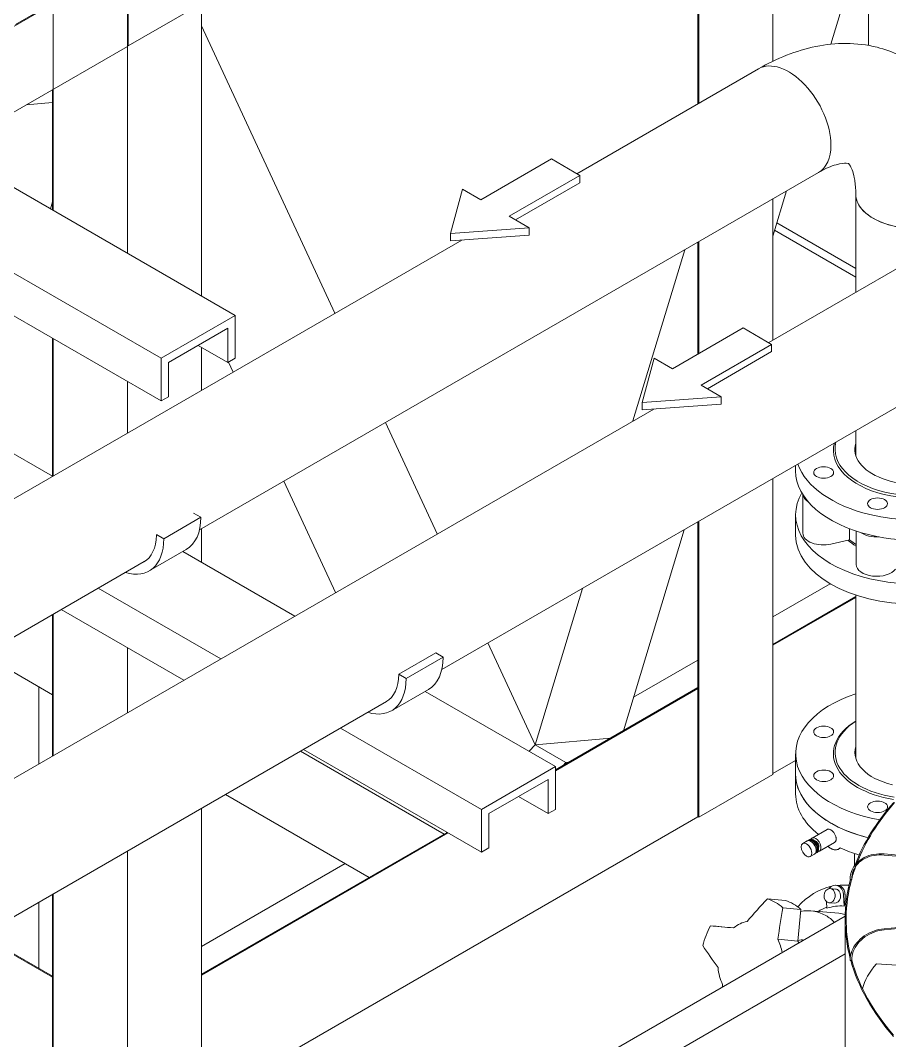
# Model space of a CAD drawing. Header units: millimetres. Extents: x -312439 to 477422, y -331570 to 212570.
# Drawn here: x 360455 to 362487, y 98857 to 101242 of the extents above; entities that cross this region are included whole.
import ezdxf

# ---------------------------------------------------------------- set-up
doc = ezdxf.new("R2010")
doc.units = ezdxf.units.MM

msp = doc.modelspace()

# ---------------------------------------------------------------- linework, layer by layer
at = {"color": 3, "linetype": 'Continuous', "lineweight": 0, "extrusion": (-1.11022e-16, 0.816497, 0.57735)}
for p, q in [((362056.869, 102162.066), (360113.094, 101039.827)), ((362040.623, 102152.686), (362040.623, 101048.39)), ((362211.815, 102051.524), (360706.989, 101182.712)), ((362213.828, 102050.362), (362213.828, 101146.833)), ((362038.891, 101951.686), (362038.891, 101047.39)), ((360963.333, 101532.712), (360443.717, 101232.712)), ((360878.462, 101481.712), (360878.462, 100597.941)), ((362437.595, 101478.379), (362349.511, 101186.765)), ((360705.257, 101381.712), (360705.257, 100697.941)), ((360706.989, 101182.712), (360706.989, 101382.712)), ((360532.052, 101281.712), (360532.052, 100797.941)), ((361190.367, 100557.494), (360878.462, 101229.936)), ((360705.257, 101181.712), (360286.299, 100939.827)), ((360530.32, 101080.712), (360530.32, 100798.941)), ((360530.32, 101050.076), (360468.494, 101045.017)), ((362245.852, 100843.59), (362213.828, 100737.571)), ((360530.32, 100817.985), (360525.422, 100801.769)), ((362213.828, 100825.101), (362213.828, 100494.39)), ((362407.712, 100662.201), (362223.234, 100768.71)), ((362407.712, 100642.201), (362218.09, 100751.68)), ((362038.891, 100724.101), (362038.891, 100462.187)), ((362040.623, 100725.101), (362040.623, 100463.187)), ((361887.012, 100305.703), (362008.007, 100706.27)), ((360530.32, 100498.941), (360530.32, 100176.416)), ((360532.052, 100497.941), (360532.052, 100177.416)), ((360870.6, 100482.48), (360939.882, 100442.48)), ((360878.462, 100477.941), (360878.462, 100377.416)), ((360941.691, 100443.525), (360952.522, 100420.175)), ((360705.257, 100397.941), (360705.257, 100277.416)), ((361308.646, 100302.494), (361429.64, 100041.639)), ((361070.801, 100165.174), (361191.796, 99904.319)), ((362213.828, 100171.101), (362213.828, 99479.189)), ((362038.891, 100070.101), (362038.891, 99380.189)), ((362040.623, 100071.101), (362040.623, 99379.189)), ((360878.462, 100054.127), (360878.462, 99975.332)), ((362006.578, 100051.445), (361864.656, 99581.594)), ((361658.326, 99548.61), (361768.733, 99914.125)), ((362348.043, 99925.231), (362213.828, 99847.742)), ((362407.712, 99895.128), (362213.828, 99783.189)), ((362407.712, 99893.128), (362213.828, 99781.189)), ((360532.052, 99854.127), (360532.052, 99523.416)), ((360530.32, 99853.127), (360530.32, 99522.416)), ((361658.326, 99548.61), (361547.92, 99786.639)), ((360367.935, 99759.374), (360530.32, 99665.622)), ((360705.257, 99775.332), (360705.257, 99623.416)), ((362038.891, 99746.742), (361888.273, 99659.782)), ((360498.071, 99503.797), (360498.071, 99684.241)), ((362038.891, 99682.189), (361705.818, 99489.889)), ((362038.891, 99680.189), (361705.818, 99487.889)), ((361643.999, 99533.349), (361658.326, 99548.61)), ((361834.911, 99564.421), (361658.326, 99548.61)), ((361658.326, 99548.61), (361730.158, 99507.138)), ((361109.897, 99533.746), (361445.839, 99339.79)), ((362267.234, 99480.09), (362267.234, 99527.69)), ((361723.605, 99500.158), (361730.158, 99507.138)), ((361730.158, 99504.967), (361728.056, 99502.728)), ((361730.158, 99507.138), (361736.711, 99507.725)), ((361732.261, 99505.156), (361730.158, 99504.967)), ((362267.234, 99512.022), (362213.828, 99481.189)), ((362213.828, 99479.189), (362040.623, 99379.189)), ((360934.316, 99432.374), (361270.258, 99238.418)), ((360878.462, 99400.127), (360878.462, 98495.392)), ((362038.891, 99380.189), (360878.462, 98710.215)), ((362040.623, 99379.189), (362038.891, 99380.189)), ((361452.738, 99343.773), (360878.462, 99012.215)), ((361454.47, 99342.773), (360878.462, 99010.215)), ((361451.455, 99344.514), (361451.997, 99343.345)), ((360705.257, 99300.127), (360705.257, 98442.975)), ((362474.24, 99290.91), (363327.094, 99212.922)), ((362474.463, 99293.349), (363327.551, 99215.34)), ((361214.353, 99270.695), (360878.462, 99076.768)), ((362392.035, 99220.048), (362389.739, 99220.253)), ((362392.035, 99220.048), (362389.739, 99220.253)), ((360530.32, 99199.127), (360530.32, 98301.839)), ((360532.052, 99200.127), (360532.052, 98303.388)), ((363327.898, 99196.42), (362474.24, 99118.359)), ((362474.463, 99115.919), (363328.621, 99194.026)), ((360498.071, 99025.834), (360498.071, 99180.508)), ((362382.922, 99147.543), (361399.306, 98579.651)), ((362382.842, 98577.163), (362382.842, 99140.051)), ((360362.387, 99102.171), (360530.32, 99005.215)), ((360364.119, 99103.171), (360530.32, 99007.215)), ((361576.026, 98593.681), (362382.842, 99059.496)), ((362542.187, 99030.731), (362456.025, 99036.227))]:
    msp.add_line(p, q, dxfattribs=at)
at = {"color": 7, "linetype": 'Continuous', "lineweight": 0, "extrusion": (-1.11022e-16, 0.816497, 0.57735)}
for p, q in [((362437.595, 101921.17), (362437.595, 101183.835)), ((359458.793, 101417.587), (360957.203, 100552.48)), ((359285.588, 101317.587), (360783.998, 100452.48)), ((359285.588, 101217.587), (360783.998, 100352.48)), ((359850.026, 100569.1), (360530.247, 100176.374)), ((360783.998, 100452.48), (360957.203, 100552.48)), ((360957.203, 100552.48), (360957.203, 100452.48)), ((360939.882, 100522.48), (360801.318, 100442.48)), ((360939.882, 100442.48), (360939.882, 100522.48)), ((360783.998, 100352.48), (360783.998, 100452.48)), ((360957.203, 100452.48), (360939.882, 100442.48)), ((360801.318, 100442.48), (360801.318, 100362.48)), ((360801.318, 100362.48), (360783.998, 100352.48)), ((360790.273, 100030.548), (360876.876, 100080.548)), ((360859.555, 100090.548), (360876.876, 100080.548)), ((360790.273, 100030.548), (360772.953, 100040.548)), ((360756.208, 99955.251), (360842.81, 100005.251)), ((360834.725, 100000.583), (361096.627, 99849.374)), ((360637.018, 99914.729), (360923.422, 99749.374)), ((360550.416, 99864.729), (360836.82, 99699.374)), ((361339.334, 99713.547), (361425.937, 99763.547)), ((361425.937, 99763.547), (361443.257, 99753.547)), ((361356.655, 99703.547), (361443.257, 99753.547)), ((361356.655, 99703.547), (361339.334, 99713.547)), ((361322.589, 99628.251), (361409.191, 99678.251)), ((361401.107, 99673.583), (361705.818, 99497.657)), ((361203.399, 99587.729), (361532.613, 99397.657)), ((361116.796, 99537.729), (361532.613, 99297.657)), ((361532.613, 99397.657), (361705.818, 99497.657)), ((361705.818, 99497.657), (361705.818, 99397.657)), ((361688.498, 99467.657), (361549.934, 99387.657)), ((361688.498, 99387.657), (361688.498, 99467.657)), ((361619.216, 99427.657), (361688.498, 99387.657)), ((361532.613, 99297.657), (361532.613, 99397.657)), ((361549.934, 99387.657), (361549.934, 99307.657)), ((361705.818, 99397.657), (361688.498, 99387.657)), ((361549.934, 99307.657), (361532.613, 99297.657))]:
    msp.add_line(p, q, dxfattribs=at)
at = {"color": 5, "linetype": 'Continuous', "lineweight": 0, "extrusion": (-1.11022e-16, 0.816497, 0.57735)}
for p, q in [((362180.746, 101129.29), (361755.8, 100883.948)), ((362320.734, 100886.823), (360873.745, 100051.403)), ((362407.712, 100836.607), (362407.712, 100606.329)), ((362204.322, 100488.902), (362796.434, 100830.758)), ((361486.855, 100728.672), (355166.491, 97079.608)), ((361440.126, 99724.404), (362936.422, 100588.291)), ((355367.779, 96541.822), (361935.376, 100333.626)), ((362407.712, 100283.04), (362407.712, 100225.815)), ((360744.65, 99976.87), (358102.463, 98451.403)), ((362407.712, 99898.638), (362407.712, 99516.899)), ((358668.845, 98124.404), (361311.071, 99649.894))]:
    msp.add_line(p, q, dxfattribs=at)
at = {"color": 4, "linetype": 'Continuous', "lineweight": 0, "extrusion": (-1.11022e-16, 0.816497, 0.57735)}
for p, q in [((361696.221, 100918.346), (361531.122, 100823.026)), ((361762.653, 100879.991), (361696.221, 100918.346)), ((361597.555, 100784.672), (361762.653, 100879.991)), ((361762.653, 100879.991), (361762.653, 100862.905)), ((361612.352, 100776.128), (361762.653, 100862.905)), ((361488.381, 100847.703), (361460.281, 100743.771)), ((361531.122, 100823.026), (361488.381, 100847.703)), ((361644.532, 100757.549), (361597.555, 100784.672)), ((361460.281, 100743.771), (361644.532, 100757.549)), ((361460.281, 100743.771), (361460.281, 100726.685)), ((361460.281, 100726.685), (361644.532, 100740.463)), ((361644.532, 100757.549), (361644.532, 100740.463)), ((362267.234, 100189.007), (362267.234, 100201.935)), ((362284.125, 100133.66), (362284.125, 100043.478)), ((362267.234, 100086.553), (362267.234, 100038.953)), ((362392.931, 100053.966), (362392.931, 100027.929)), ((362408.959, 100048.28), (362408.959, 99970.137)), ((362349.856, 100017.881), (362392.931, 100027.929)), ((362267.234, 99433.666), (362267.234, 99527.69)), ((362340.84, 99350.64), (362305.491, 99330.231)), ((362293.889, 99323.68), (362283.792, 99317.851)), ((362300.21, 99326.888), (362298.407, 99325.847)), ((362304.308, 99321.872), (362302.685, 99322.809)), ((362358.306, 99320.389), (362322.957, 99299.98)), ((362372.197, 99307.359), (362368.033, 99304.955)), ((362311.482, 99293.208), (362301.385, 99287.379)), ((362315.125, 99303.136), (362315.125, 99301.262)), ((362317.42, 99297.079), (362315.617, 99296.038)), ((362404.917, 99265.928), (362404.917, 99294.293)), ((362348.134, 99212.42), (362360.625, 99211.304)), ((362361.419, 99220.192), (362366.085, 99219.776)), ((362201.304, 99188.429), (362243.405, 99184.669)), ((362379.271, 99197.399), (362380.51, 99171.416)), ((362237.362, 99167.611), (362279.464, 99163.851)), ((362279.464, 99163.851), (362272.737, 99089.732)), ((362340.269, 99166.212), (362339.532, 99181.657)), ((362345.185, 99179.405), (362357.676, 99178.289)), ((362368.138, 99154.602), (362303.052, 99160.416)), ((362068.355, 99125.383), (362110.457, 99121.623)), ((362110.457, 99121.623), (362122.122, 99120.554)), ((362225.831, 99093.922), (362272.737, 99089.732))]:
    msp.add_line(p, q, dxfattribs=at)
at = {"color": 1, "linetype": 'Continuous', "lineweight": 0, "extrusion": (-1.11022e-16, 0.816497, 0.57735)}
for p, q in [((362144.743, 100523.3), (361979.644, 100427.981)), ((362211.175, 100484.945), (362144.743, 100523.3)), ((362046.077, 100389.626), (362211.175, 100484.945)), ((362211.175, 100484.945), (362211.175, 100467.859)), ((361936.903, 100452.658), (361908.802, 100348.725)), ((361979.644, 100427.981), (361936.903, 100452.658)), ((362060.874, 100381.083), (362211.175, 100467.859)), ((362093.054, 100362.503), (362046.077, 100389.626)), ((361908.802, 100348.725), (362093.054, 100362.503)), ((362093.054, 100362.503), (362093.054, 100345.417)), ((361908.802, 100348.725), (361908.802, 100331.639)), ((361908.802, 100331.639), (362093.054, 100345.417))]:
    msp.add_line(p, q, dxfattribs=at)
at = {"color": 5, "linetype": 'Continuous', "lineweight": 0}
for centre, major_axis, start_param, end_param in [((362250.74, 101008.057), (-69.994, 121.233), 3.92699082, 6.28318531), ((362250.74, 101008.057), (-69.994, 121.233), 3.14159265, 3.92699082), ((362547.7, 100836.607), (139.988, 0), 3.14159265, 5.49778714), ((362547.7, 100836.607), (139.988, 0), 3.14159265, 6.28318531), ((362547.7, 100239.807), (-142.07, 0), 6.11177289, 9.59619038), ((362547.7, 99530.89), (142.07, 0), 2.97018023, 4.32044888)]:
    msp.add_ellipse(centre, major_axis=major_axis, ratio=0.57735027, start_param=start_param, end_param=end_param, dxfattribs=at)
at = {"color": 4, "linetype": 'Continuous', "lineweight": 0}
for centre, major_axis, ratio, start_param, end_param in [((362547.7, 100236.607), (-280.467, 0), 0.57735027, 1.17809725, 4.18979838), ((362547.7, 100236.607), (192.285, 0), 0.57735027, 4.3196899, 7.03854431), ((362547.7, 100239.807), (188.366, 0), 0.57735027, 4.3196899, 7.01618156), ((362547.7, 100236.607), (192.285, 0), 0.57735027, 2.98191066, 4.3196899), ((362547.7, 100239.807), (188.366, 0), 0.57735027, 2.98861009, 4.3196899), ((362547.7, 100189.007), (280.467, 0), 0.57735027, 3.14159265, 4.3196899), ((362547.7, 100236.607), (-280.467, 0), 0.57735027, 0.19619299, 1.17809725), ((362547.7, 100189.007), (280.467, 0), 0.57735027, 4.3196899, 6.28318531), ((362547.7, 100086.553), (280.467, 0), 0.57735027, 2.81970618, 6.60507178), ((362331.943, 100135.478), (-47.818, 0), 0.57735027, 0.07327243, 0.7384428), ((362456.777, 100062.137), (-47.818, 0), 0.57735027, 0.66582243, 1.69113205), ((362547.7, 100038.953), (-280.467, 0), 0.57735027, 0, 3.14159265), ((362331.943, 100043.478), (-47.818, 0), 0.57735027, 0, 1.95477066), ((362547.7, 100089.753), (-192.285, 0), 0.57735027, 0.60048739, 0.76476867), ((362547.7, 100093.807), (-192.285, 0), 0.57735027, 0.63529249, 0.76476867), ((362456.777, 99970.137), (47.818, 0), 0.57735027, 3.14159265, 5.88176147), ((362547.7, 99527.69), (280.467, 0), 0.57735027, 2.09338692, 4.4082259), ((362547.7, 99527.69), (-192.285, 0), 0.57735027, 5.52782631, 7.58371752), ((362547.7, 99530.89), (-188.366, 0), 0.57735027, 5.55018906, 7.58267547), ((362547.7, 99480.09), (280.467, 0), 0.57735027, 3.14159265, 3.92699082), ((362547.7, 99480.09), (-280.467, 0), 0.57735027, 0, 1.16347408), ((362547.7, 99433.666), (280.467, 0), 0.57735027, 3.14159265, 3.76733741), ((362547.7, 99480.09), (280.467, 0), 0.57735027, 3.92699082, 4.30506673), ((362314.224, 99315.106), (8.733, -15.125), 0.57735027, 2.35619449, 3.48116086), ((362314.224, 99315.106), (8.733, -15.125), 0.57735027, 5.9436171, 8.6393798), ((362292.589, 99302.615), (8.796, -15.236), 0.57735027, 2.35619449, 5.49778714), ((362292.589, 99302.615), (8.796, -15.236), 0.57735027, 5.49778714, 8.6393798), ((362302.685, 99308.444), (8.796, -15.236), 0.57735027, 2.35619449, 3.14159265), ((362307.012, 99310.942), (8.605, -14.905), 0.57735027, 2.35619449, 3.34982476), ((362307.012, 99310.942), (7.649, -13.249), 0.57735027, 2.35619449, 3.13938294), ((362308.815, 99311.983), (8.605, -14.905), 0.57735027, 2.35619449, 3.14159265), ((362302.685, 99308.444), (8.796, -15.236), 0.57735027, 0, 2.35619449), ((362304.308, 99309.381), (7.649, -13.249), 0.57735027, 0.78539816, 2.35619449), ((362307.012, 99310.942), (8.605, -14.905), 0.57735027, 6.0749532, 8.6393798), ((362307.012, 99310.942), (7.649, -13.249), 0.57735027, 0.00220971, 2.35619449), ((362308.815, 99311.983), (8.605, -14.905), 0.57735027, 0, 2.35619449), ((362314.224, 99315.106), (5.099, -8.832), 0.57735027, 2.35619449, 2.79397022), ((362314.224, 99315.106), (5.099, -8.832), 0.57735027, 0.34762244, 2.35619449), ((362547.7, 99433.666), (280.467, 0), 0.57735027, 4.03287797, 4.22294103), ((362372.047, 99022.165), (-17.692, -198.088), 0.78867513, 3.38816663, 3.94428531), ((362346.659, 99195.912), (1.474, 16.507), 0.78867513, 5.9323059, 9.07389855), ((362346.659, 99195.912), (1.474, 16.507), 0.78867513, 2.79071324, 5.9323059), ((362359.15, 99194.797), (-2.268, -25.396), 0.78867513, 1.74351569, 4.02803544), ((362359.15, 99194.797), (1.474, 16.507), 0.78867513, 3.14159265, 5.9323059), ((362359.15, 99194.797), (1.474, 16.507), 0.78867513, 5.9323059, 6.28318531), ((362372.047, 99022.165), (-17.692, -198.088), 0.78867513, 3.1269161, 3.30283488), ((362679.166, 99043.596), (720.691, 563.4), 0.47025443, 1.89024002, 1.97207055), ((362166.002, 99040.568), (13.61, 152.375), 0.78867513, 5.9323059, 6.09975398), ((362166.002, 99040.568), (13.61, 152.375), 0.78867513, 5.76485782, 5.9323059), ((362779.567, 98985.629), (-83.476, -910.959), 0.61480915, 4.56786753, 4.64969806), ((362208.104, 99036.808), (-13.61, -152.375), 0.78867513, 2.62326516, 2.95816132), ((362291.348, 99029.373), (-11.704, -131.043), 0.78867513, 2.79071324, 3.37310027), ((362369.592, 99022.384), (-13.616, -152.445), 0.78867513, 3.50023522, 3.67789426), ((362367.363, 99022.584), (-13.292, -148.82), 0.78867513, 3.14282427, 3.48579977), ((362369.592, 99022.384), (-13.616, -152.445), 0.78867513, 3.13033412, 3.14694171), ((362291.348, 99029.373), (-11.704, -131.043), 0.78867513, 2.55443332, 2.79071324), ((362356.433, 99023.56), (-11.704, -131.043), 0.78867513, 2.99566042, 3.14159265), ((362166.002, 99040.568), (13.61, 152.375), 0.78867513, 1.05246884, 1.21991692), ((362727.06, 99066.308), (911.032, -82.684), 0.00111499, 3.90430933, 3.98613986), ((362161.198, 99040.997), (8.506, 95.234), 0.78867513, 0.21112957, 0.65790794), ((362166.002, 99040.568), (13.61, 152.375), 0.78867513, 1.21991692, 1.387365), ((362161.198, 99040.997), (8.506, 95.234), 0.78867513, 5.00918653, 5.37029692), ((362279.926, 99030.393), (-5.512, -61.712), 0.78867513, 3.11613798, 3.39896937), ((362676.859, 98936.924), (713.952, -571.916), 0.39604584, 4.02878975, 4.11062028), ((362208.104, 99036.808), (-8.506, -95.234), 0.78867513, 2.17205419, 2.22870427), ((362161.198, 99040.997), (8.506, 95.234), 0.78867513, 1.78192589, 2.22870427), ((362660.895, 98996.504), (83.476, 910.959), 0.61480915, 1.63631476, 1.64292421)]:
    msp.add_ellipse(centre, major_axis=major_axis, ratio=ratio, start_param=start_param, end_param=end_param, dxfattribs=at)
for centre in [(362332.712, 100185.193), (362458.649, 100112.483), (362332.645, 99579.009), (362332.78, 99476.182), (362458.813, 99403.528)]:
    msp.add_ellipse(centre, major_axis=(23.27, 0), ratio=0.57735027, dxfattribs=at)
at = {"color": 7, "linetype": 'Continuous', "lineweight": 0}
for centre, major_axis, start_param, end_param in [((360760.568, 100147.698), (-82.242, 142.447), 3.14159265, 3.92699082), ((360673.966, 100097.698), (-82.242, 142.447), 2.58875513, 3.92699082), ((360673.966, 100097.698), (-69.994, 121.233), 3.13169147, 3.91451719), ((361326.95, 99820.697), (-82.242, 142.447), 3.14159265, 3.92699082), ((361240.347, 99770.697), (-69.994, 121.233), 3.13112196, 3.92699082), ((361240.347, 99770.697), (-82.242, 142.447), 2.58874573, 3.92699082)]:
    msp.add_ellipse(centre, major_axis=major_axis, ratio=0.57735027, start_param=start_param, end_param=end_param, dxfattribs=at)
at = {"color": 3, "linetype": 'Continuous', "lineweight": 0}
for centre, major_axis, ratio, start_param, end_param in [((363431.61, 99140.051), (-1048.768, 0), 0.57735027, 5.81359811, 6.07011802), ((363431.61, 99140.051), (-1046.319, 0), 0.57735027, 5.81336511, 6.06128621), ((363431.61, 99140.051), (-1046.319, 0), 0.57735027, 6.07532621, 6.12502314), ((363431.61, 99140.051), (-1048.768, 0), 0.57735027, 6.12772105, 6.43448057), ((363431.61, 99140.051), (-1046.319, 0), 0.57735027, 6.1272654, 6.42392093), ((362395.926, 99234.468), (1.225, 0), 0.57735027, 3.14159265, 5.07887352), ((362397.136, 99234.358), (1.225, 0.023), 0.57529521, 4.54449158, 6.11528791), ((362397.136, 99234.358), (1.225, 0.023), 0.57529521, 6.11528791, 6.28318531), ((362395.926, 99045.135), (1.225, 0), 0.57735027, 3.14159265, 5.39303278), ((363431.61, 99140.051), (-1048.768, 0), 0.57735027, 0.1585854, 0.46892864), ((362397.136, 99045.245), (1.225, 0.023), 0.57926583, 4.8585762, 6.28318531), ((363431.61, 99140.051), (-1046.319, 0), 0.57735027, 0.15790655, 0.46457773), ((363431.515, 98974.007), (-1010.701, -20.593), 0.30331876, 6.01219977, 6.20271663)]:
    msp.add_ellipse(centre, major_axis=major_axis, ratio=ratio, start_param=start_param, end_param=end_param, dxfattribs=at)
msp.add_ellipse((362458.813, 99403.528), major_axis=(23.27, 0), ratio=0.57735027, dxfattribs=at)
at = {"color": 5, "linetype": 'Continuous', "lineweight": 0}
for points, knots in [([(362180.746, 101129.29), (362222.838, 101153.592), (362267.568, 101171.925), (362360.925, 101190.799), (362409.9, 101191.471), (362494.41, 101170.391), (362530.088, 101153.459), (362589.942, 101107.799), (362614.362, 101079.873), (362654.762, 101014.12), (362669.045, 100975.577), (362684.548, 100903.538), (362687.689, 100870.261), (362687.689, 100836.607)], [1.57079633, 1.57079633, 1.57079633, 1.57079633, 1.88495559, 1.88495559, 2.1921911, 2.1921911, 2.43041341, 2.43041341, 2.65917144, 2.65917144, 2.92406257, 2.92406257, 3.14159265, 3.14159265, 3.14159265, 3.14159265]), ([(362320.734, 100886.823), (362336.548, 100895.953), (362350.748, 100901.804), (362372.866, 100908.131), (362380.728, 100908.688), (362390.792, 100908.285), (362390.714, 100907.633), (362390.745, 100907.614), (362391.972, 100907.459), (362398.504, 100895.842), (362402.797, 100885.135), (362406.813, 100859.807), (362407.712, 100848.885), (362407.712, 100836.607)], [1.57079633, 1.57079633, 1.57079633, 1.57079633, 1.81792283, 1.81792283, 2.06181007, 2.06181007, 2.37173543, 2.37173543, 2.68589469, 2.68589469, 2.97542219, 2.97542219, 3.14159265, 3.14159265, 3.14159265, 3.14159265])]:
    msp.add_open_spline(points, degree=3, knots=knots, dxfattribs=at)
at = {"color": 4, "linetype": 'Continuous', "lineweight": 0}
for points, knots in [([(362340.84, 99350.64), (362341.391, 99350.958), (362341.99, 99351.173), (362342.957, 99351.349), (362343.292, 99351.382), (362343.985, 99351.399), (362344.346, 99351.382), (362345.441, 99351.255), (362346.197, 99351.072), (362347.761, 99350.512), (362348.574, 99350.13), (362349.381, 99349.664)], [0.01606747737, 0.01606747737, 0.01606747737, 0.01606747737, 0.01740489158, 0.01740489158, 0.01807431049, 0.01807431049, 0.0187437294, 0.0187437294, 0.02008256721, 0.02008256721, 0.02142140503, 0.02142140503, 0.02142140503, 0.02142140503]), ([(362349.381, 99349.664), (362350.186, 99349.199), (362350.992, 99348.649), (362352.201, 99347.694), (362352.604, 99347.354), (362353.392, 99346.644), (362354.166, 99345.902), (362354.914, 99345.096), (362355.647, 99344.258), (362356.009, 99343.82), (362357.058, 99342.473), (362357.704, 99341.538), (362358.894, 99339.596), (362359.441, 99338.576), (362360.385, 99336.535), (362360.786, 99335.51), (362361.278, 99333.963), (362361.424, 99333.443), (362361.674, 99332.418), (362361.778, 99331.913), (362362.029, 99330.418), (362362.115, 99329.449), (362362.116, 99327.566), (362362.031, 99326.679), (362361.783, 99325.44), (362361.679, 99325.041), (362361.431, 99324.273), (362361.285, 99323.902), (362360.794, 99322.858), (362360.394, 99322.245), (362359.453, 99321.185), (362358.906, 99320.737), (362358.31, 99320.392), (362358.308, 99320.391), (362358.306, 99320.389)], [0.021421405, 0.021421405, 0.021421405, 0.021421405, 0.0227599361, 0.0227599361, 0.0234292016, 0.0234292016, 0.0240984672, 0.0247677327, 0.0247677327, 0.0254369982, 0.0254369982, 0.0267755293, 0.0267755293, 0.0281140604, 0.0281140604, 0.0294525914, 0.0294525914, 0.030121857, 0.030121857, 0.0307911225, 0.0307911225, 0.0321296536, 0.0321296536, 0.0334681846, 0.0334681846, 0.0341374502, 0.0341374502, 0.0348067157, 0.0348067157, 0.0361452468, 0.0361452468, 0.0374837778, 0.0374837778, 0.0374885983, 0.0374885983, 0.0374885983, 0.0374885983]), ([(362342.665, 99311.36), (362342.896, 99311.14), (362343.127, 99310.924), (362345.301, 99308.942), (362347.307, 99307.455), (362349.381, 99306.258)], [0.00984656757, 0.00984656757, 0.00984656757, 0.00984656757, 0.01025487126, 0.01025487126, 0.01367316168, 0.01367316168, 0.01367316168, 0.01367316168]), ([(362349.381, 99306.258), (362349.898, 99305.959), (362350.421, 99305.678), (362351.463, 99305.16), (362351.983, 99304.922), (362353.539, 99304.27), (362354.57, 99303.918), (362356.623, 99303.379), (362357.644, 99303.191), (362359.673, 99302.985), (362360.66, 99302.969), (362362.578, 99303.102), (362363.509, 99303.251), (362364.863, 99303.598), (362365.306, 99303.734), (362366.179, 99304.049), (362366.608, 99304.228), (362368.691, 99305.217), (362370.171, 99306.311), (362371.452, 99307.705)], [0.0136731617, 0.0136731617, 0.0136731617, 0.0136731617, 0.0145264761, 0.0145264761, 0.0153797904, 0.0153797904, 0.0170864192, 0.0170864192, 0.0187930479, 0.0187930479, 0.0204996767, 0.0204996767, 0.0222063054, 0.0222063054, 0.0230596198, 0.0230596198, 0.0239129342, 0.0239129342, 0.0273261917, 0.0273261917, 0.0273261917, 0.0273261917]), ([(362349.381, 99306.258), (362349.898, 99305.959), (362350.421, 99305.678), (362351.463, 99305.16), (362351.983, 99304.922), (362353.539, 99304.27), (362354.57, 99303.918), (362356.623, 99303.379), (362357.644, 99303.191), (362359.673, 99302.985), (362360.66, 99302.969), (362362.578, 99303.102), (362363.509, 99303.251), (362364.863, 99303.598), (362365.306, 99303.734), (362366.179, 99304.049), (362366.608, 99304.228), (362368.691, 99305.217), (362370.171, 99306.311), (362371.452, 99307.705)], [0.0136731617, 0.0136731617, 0.0136731617, 0.0136731617, 0.0145264761, 0.0145264761, 0.0153797904, 0.0153797904, 0.0170864192, 0.0170864192, 0.0187930479, 0.0187930479, 0.0204996767, 0.0204996767, 0.0222063054, 0.0222063054, 0.0230596198, 0.0230596198, 0.0239129342, 0.0239129342, 0.0273261917, 0.0273261917, 0.0273261917, 0.0273261917]), ([(362366.085, 99219.776), (362366.245, 99219.761), (362366.405, 99219.745), (362367.851, 99219.57), (362369.109, 99219.256), (362371.565, 99218.297), (362372.724, 99217.667), (362374.358, 99216.508), (362374.886, 99216.086), (362375.905, 99215.168), (362376.399, 99214.67), (362377.794, 99213.097), (362378.622, 99211.936), (362380.076, 99209.388), (362380.703, 99207.992), (362381.697, 99205.088), (362382.072, 99203.569), (362382.45, 99201.188), (362382.544, 99200.377), (362382.666, 99198.746), (362382.694, 99197.924), (362382.689, 99197.094)], [0.0179608001, 0.0179608001, 0.0179608001, 0.0179608001, 0.0182026982, 0.0182026982, 0.0201581688, 0.0201581688, 0.0221136394, 0.0221136394, 0.0230913747, 0.0230913747, 0.02406911, 0.02406911, 0.0260245807, 0.0260245807, 0.0279800513, 0.0279800513, 0.0299355219, 0.0299355219, 0.0309132572, 0.0309132572, 0.0318909925, 0.0318909925, 0.0318909925, 0.0318909925])]:
    msp.add_open_spline(points, degree=3, knots=knots, dxfattribs=at)
at = {"color": 3, "linetype": 'Continuous', "lineweight": 0}
for points, knots in [([(362394.701, 99234.468), (362394.701, 99241.413), (362396.033, 99248.243), (362401.228, 99260.985), (362405.09, 99266.895), (362414.947, 99277.21), (362420.94, 99281.613), (362434.458, 99288.496), (362441.981, 99290.975), (362457.826, 99293.782), (362466.146, 99294.11), (362474.463, 99293.349)], [4.71238898, 4.71238898, 4.71238898, 4.71238898, 5.02654825, 5.02654825, 5.34070751, 5.34070751, 5.65486678, 5.65486678, 5.96902604, 5.96902604, 6.28318531, 6.28318531, 6.28318531, 6.28318531]), ([(362474.24, 99290.91), (362466.179, 99291.647), (362458.123, 99291.317), (362442.83, 99288.565), (362435.596, 99286.142), (362422.673, 99279.46), (362416.986, 99275.202), (362407.712, 99265.288), (362404.125, 99259.634), (362399.387, 99247.483), (362398.236, 99240.987), (362398.36, 99234.381)], [0, 0, 0, 0, 0.31726804, 0.31726804, 0.63453608, 0.63453608, 0.95180412, 0.95180412, 1.26907216, 1.26907216, 1.5863402, 1.5863402, 1.5863402, 1.5863402]), ([(362394.701, 99045.135), (362394.701, 99052.079), (362396.032, 99059.135), (362401.207, 99072.774), (362405.049, 99079.356), (362414.858, 99091.414), (362420.823, 99096.888), (362434.292, 99106.209), (362441.794, 99110.055), (362457.611, 99115.749), (362465.923, 99117.598), (362474.24, 99118.359)], [4.71238898, 4.71238898, 4.71238898, 4.71238898, 5.02654825, 5.02654825, 5.34070751, 5.34070751, 5.65486678, 5.65486678, 5.96902604, 5.96902604, 6.28318531, 6.28318531, 6.28318531, 6.28318531]), ([(362474.463, 99115.919), (362466.402, 99115.182), (362458.338, 99113.378), (362443.017, 99107.818), (362435.761, 99104.063), (362422.788, 99094.982), (362417.073, 99089.659), (362407.75, 99077.988), (362404.144, 99071.643), (362399.387, 99058.573), (362398.236, 99051.85), (362398.36, 99045.268)], [0, 0, 0, 0, 0.31726804, 0.31726804, 0.63453608, 0.63453608, 0.95180412, 0.95180412, 1.26907216, 1.26907216, 1.5863402, 1.5863402, 1.5863402, 1.5863402])]:
    msp.add_open_spline(points, degree=3, knots=knots, dxfattribs=at)
at = {"color": 4, "linetype": 'Continuous', "lineweight": 0}
for points in [[(362382.689, 99197.094), (362382.647, 99189.691), (362382.605, 99182.288), (362382.564, 99174.885)], [(362382.689, 99197.094), (362382.647, 99189.691), (362382.605, 99182.288), (362382.564, 99174.885)], [(362382.564, 99174.885), (362381.88, 99173.729), (362381.195, 99172.573), (362380.51, 99171.416)], [(362382.564, 99174.885), (362381.88, 99173.729), (362381.195, 99172.573), (362380.51, 99171.416)]]:
    msp.add_open_spline(points, degree=3, dxfattribs=at)

doc.saveas('drawing.dxf')
